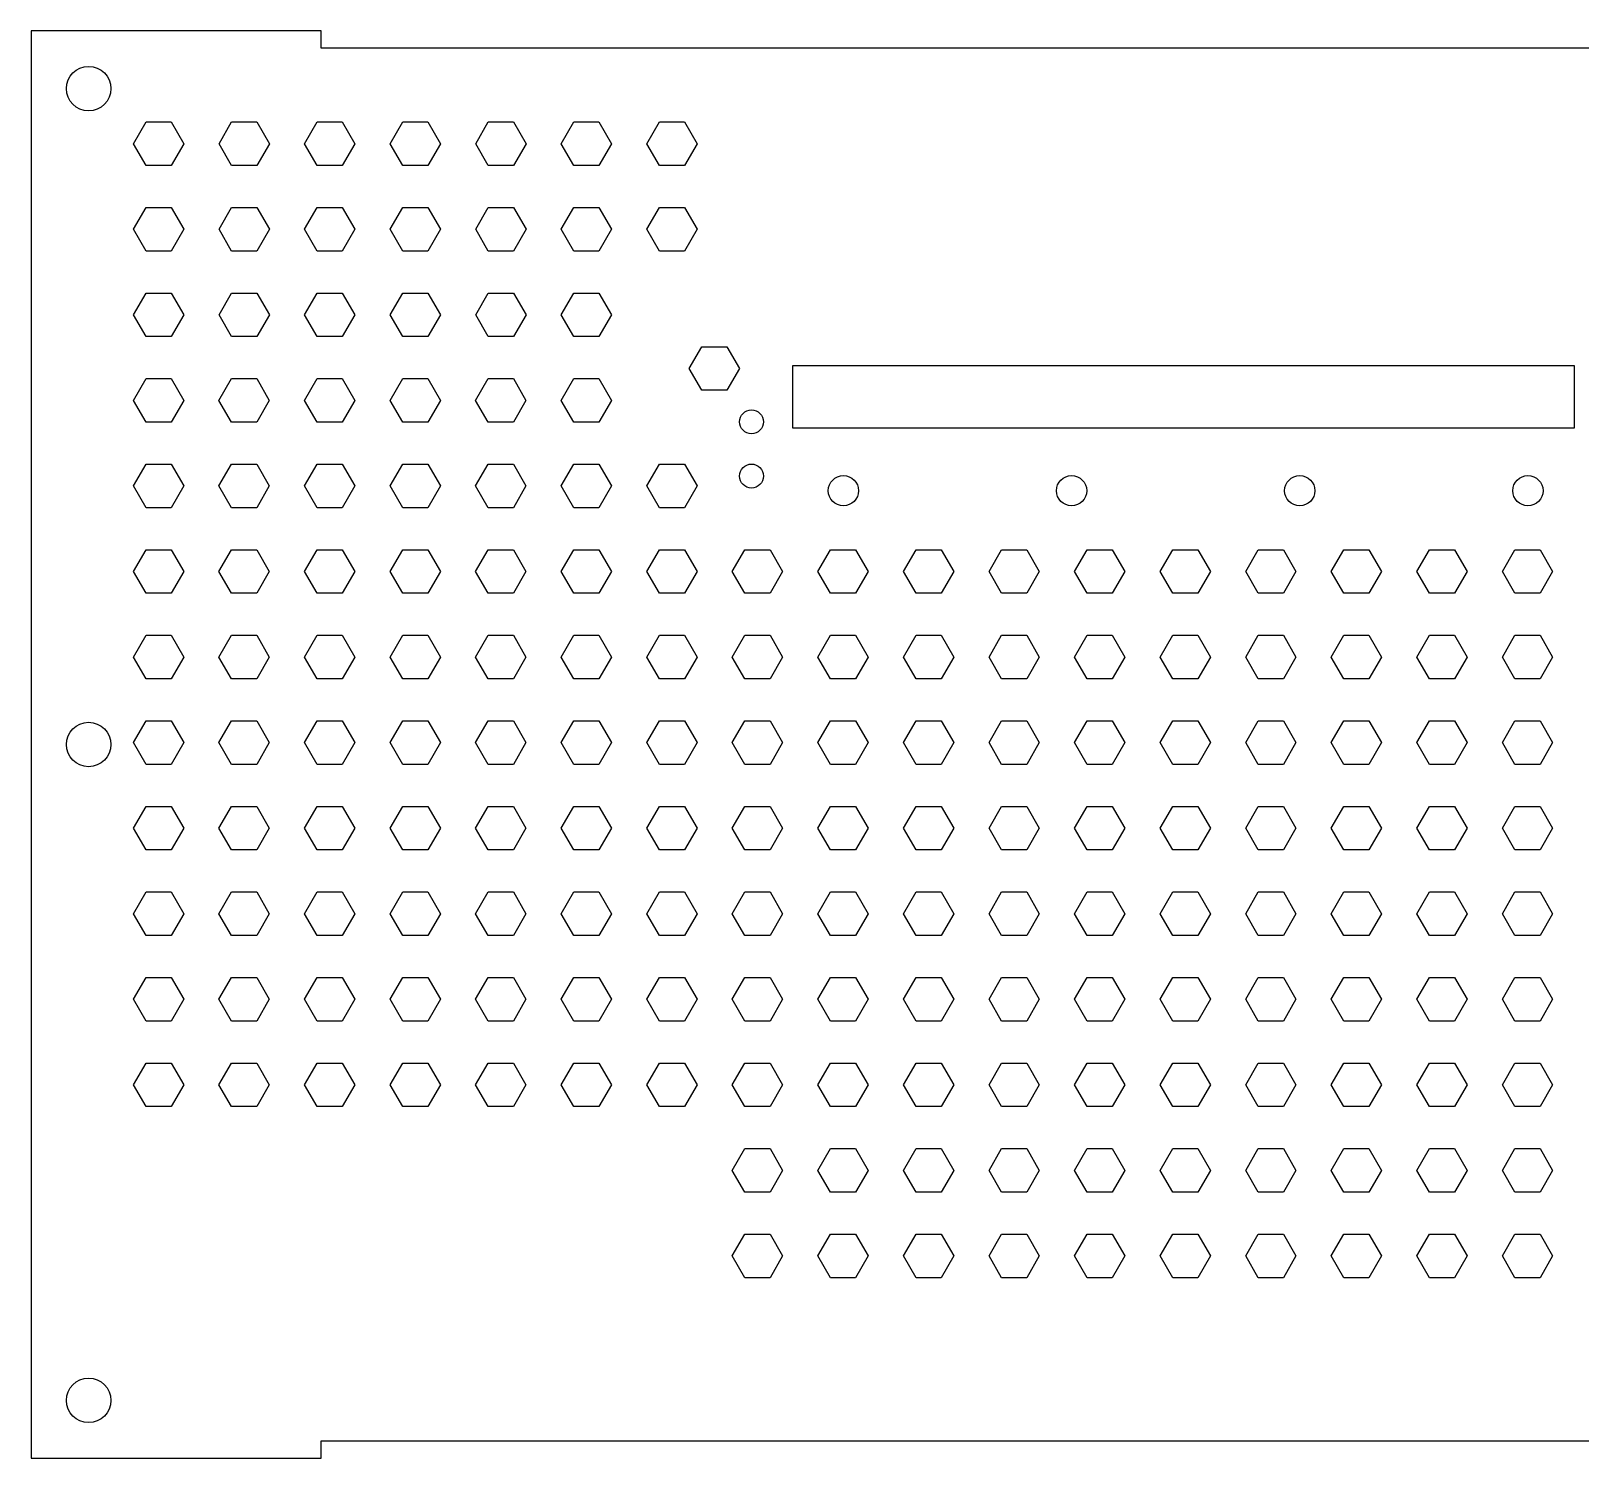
# Model space of a CAD drawing. Header units: millimetres. Extents: x -225 to 225, y -125 to 125.
# Drawn here: x -225.1 to 46.7, y -125.1 to 125.1 of the extents above; entities that cross this region are included whole.
import ezdxf

# ---------------------------------------------------------------- set-up
doc = ezdxf.new("R2010")
doc.units = ezdxf.units.MM
doc.layers.add('CUTOUTS', color=1, linetype='CONTINUOUS')
doc.layers.add('PERIMETER', color=5, linetype='CONTINUOUS')

msp = doc.modelspace()

# ---------------------------------------------------------------- linework, layer by layer
at = {"layer": 'CUTOUTS'}
for p, q in [((-207.13, 105.33), (-204.93, 109.15)), ((-204.93, 109.15), (-200.52, 109.15)), ((-200.52, 109.15), (-198.31, 105.33)), ((-192.13, 105.33), (-189.93, 109.15)), ((-189.93, 109.15), (-185.52, 109.15)), ((-185.52, 109.15), (-183.31, 105.33)), ((-177.13, 105.33), (-174.93, 109.15)), ((-174.93, 109.15), (-170.52, 109.15)), ((-170.52, 109.15), (-168.31, 105.33)), ((-162.13, 105.33), (-159.93, 109.15)), ((-159.93, 109.15), (-155.52, 109.15)), ((-155.52, 109.15), (-153.31, 105.33)), ((-147.13, 105.33), (-144.93, 109.15)), ((-144.93, 109.15), (-140.52, 109.15)), ((-140.52, 109.15), (-138.31, 105.33)), ((-132.13, 105.33), (-129.93, 109.15)), ((-129.93, 109.15), (-125.52, 109.15)), ((-125.52, 109.15), (-123.31, 105.33)), ((-117.13, 105.33), (-114.93, 109.15)), ((-114.93, 109.15), (-110.52, 109.15)), ((-110.52, 109.15), (-108.31, 105.33)), ((-204.93, 101.51), (-207.13, 105.33)), ((-198.31, 105.33), (-200.52, 101.51)), ((-189.93, 101.51), (-192.13, 105.33)), ((-183.31, 105.33), (-185.52, 101.51)), ((-174.93, 101.51), (-177.13, 105.33)), ((-168.31, 105.33), (-170.52, 101.51)), ((-159.93, 101.51), (-162.13, 105.33)), ((-153.31, 105.33), (-155.52, 101.51)), ((-144.93, 101.51), (-147.13, 105.33)), ((-138.31, 105.33), (-140.52, 101.51)), ((-129.93, 101.51), (-132.13, 105.33)), ((-123.31, 105.33), (-125.52, 101.51)), ((-114.93, 101.51), (-117.13, 105.33)), ((-108.31, 105.33), (-110.52, 101.51)), ((-200.52, 101.51), (-204.93, 101.51)), ((-185.52, 101.51), (-189.93, 101.51)), ((-170.52, 101.51), (-174.93, 101.51)), ((-155.52, 101.51), (-159.93, 101.51)), ((-140.52, 101.51), (-144.93, 101.51)), ((-125.52, 101.51), (-129.93, 101.51)), ((-110.52, 101.51), (-114.93, 101.51)), ((-207.13, 90.33), (-204.93, 94.15)), ((-204.93, 94.15), (-200.52, 94.15)), ((-200.52, 94.15), (-198.31, 90.33)), ((-192.13, 90.33), (-189.93, 94.15)), ((-189.93, 94.15), (-185.52, 94.15)), ((-185.52, 94.15), (-183.31, 90.33)), ((-177.13, 90.33), (-174.93, 94.15)), ((-174.93, 94.15), (-170.52, 94.15)), ((-170.52, 94.15), (-168.31, 90.33)), ((-162.13, 90.33), (-159.93, 94.15)), ((-159.93, 94.15), (-155.52, 94.15)), ((-155.52, 94.15), (-153.31, 90.33)), ((-147.13, 90.33), (-144.93, 94.15)), ((-144.93, 94.15), (-140.52, 94.15)), ((-140.52, 94.15), (-138.31, 90.33)), ((-132.13, 90.33), (-129.93, 94.15)), ((-129.93, 94.15), (-125.52, 94.15)), ((-125.52, 94.15), (-123.31, 90.33)), ((-117.13, 90.33), (-114.93, 94.15)), ((-114.93, 94.15), (-110.52, 94.15)), ((-110.52, 94.15), (-108.31, 90.33)), ((-204.93, 86.51), (-207.13, 90.33)), ((-198.31, 90.33), (-200.52, 86.51)), ((-189.93, 86.51), (-192.13, 90.33)), ((-183.31, 90.33), (-185.52, 86.51)), ((-174.93, 86.51), (-177.13, 90.33)), ((-168.31, 90.33), (-170.52, 86.51)), ((-159.93, 86.51), (-162.13, 90.33)), ((-153.31, 90.33), (-155.52, 86.51)), ((-144.93, 86.51), (-147.13, 90.33)), ((-138.31, 90.33), (-140.52, 86.51)), ((-129.93, 86.51), (-132.13, 90.33)), ((-123.31, 90.33), (-125.52, 86.51)), ((-114.93, 86.51), (-117.13, 90.33)), ((-108.31, 90.33), (-110.52, 86.51)), ((-200.52, 86.51), (-204.93, 86.51)), ((-185.52, 86.51), (-189.93, 86.51)), ((-170.52, 86.51), (-174.93, 86.51)), ((-155.52, 86.51), (-159.93, 86.51)), ((-140.52, 86.51), (-144.93, 86.51)), ((-125.52, 86.51), (-129.93, 86.51)), ((-110.52, 86.51), (-114.93, 86.51)), ((-207.13, 75.33), (-204.93, 79.15)), ((-204.93, 79.15), (-200.52, 79.15)), ((-200.52, 79.15), (-198.31, 75.33)), ((-192.13, 75.33), (-189.93, 79.15)), ((-189.93, 79.15), (-185.52, 79.15)), ((-185.52, 79.15), (-183.31, 75.33)), ((-177.13, 75.33), (-174.93, 79.15)), ((-174.93, 79.15), (-170.52, 79.15)), ((-170.52, 79.15), (-168.31, 75.33)), ((-162.13, 75.33), (-159.93, 79.15)), ((-159.93, 79.15), (-155.52, 79.15)), ((-155.52, 79.15), (-153.31, 75.33)), ((-147.13, 75.33), (-144.93, 79.15)), ((-144.93, 79.15), (-140.52, 79.15)), ((-140.52, 79.15), (-138.31, 75.33)), ((-132.13, 75.33), (-129.93, 79.15)), ((-129.93, 79.15), (-125.52, 79.15)), ((-125.52, 79.15), (-123.31, 75.33)), ((-204.93, 71.51), (-207.13, 75.33)), ((-198.31, 75.33), (-200.52, 71.51)), ((-189.93, 71.51), (-192.13, 75.33)), ((-183.31, 75.33), (-185.52, 71.51)), ((-174.93, 71.51), (-177.13, 75.33)), ((-168.31, 75.33), (-170.52, 71.51)), ((-159.93, 71.51), (-162.13, 75.33)), ((-153.31, 75.33), (-155.52, 71.51)), ((-144.93, 71.51), (-147.13, 75.33)), ((-138.31, 75.33), (-140.52, 71.51)), ((-129.93, 71.51), (-132.13, 75.33)), ((-123.31, 75.33), (-125.52, 71.51)), ((-200.52, 71.51), (-204.93, 71.51)), ((-185.52, 71.51), (-189.93, 71.51)), ((-170.52, 71.51), (-174.93, 71.51)), ((-155.52, 71.51), (-159.93, 71.51)), ((-140.52, 71.51), (-144.93, 71.51)), ((-125.52, 71.51), (-129.93, 71.51)), ((-109.71, 65.92), (-107.5, 69.74)), ((-107.5, 69.74), (-103.09, 69.74)), ((-103.09, 69.74), (-100.89, 65.92)), ((-107.5, 62.1), (-109.71, 65.92)), ((-100.89, 65.92), (-103.09, 62.1)), ((-91.52, 55.46), (-91.52, 66.47)), ((-91.52, 66.47), (45.44, 66.47)), ((45.44, 66.47), (45.44, 55.46)), ((-207.14, 60.33), (-204.93, 64.15)), ((-204.93, 64.15), (-200.52, 64.15)), ((-200.52, 64.15), (-198.32, 60.33)), ((-192.14, 60.33), (-189.93, 64.15)), ((-189.93, 64.15), (-185.52, 64.15)), ((-185.52, 64.15), (-183.32, 60.33)), ((-177.14, 60.33), (-174.93, 64.15)), ((-174.93, 64.15), (-170.52, 64.15)), ((-170.52, 64.15), (-168.32, 60.33)), ((-162.14, 60.33), (-159.93, 64.15)), ((-159.93, 64.15), (-155.52, 64.15)), ((-155.52, 64.15), (-153.32, 60.33)), ((-147.14, 60.33), (-144.93, 64.15)), ((-144.93, 64.15), (-140.52, 64.15)), ((-140.52, 64.15), (-138.32, 60.33)), ((-132.14, 60.33), (-129.93, 64.15)), ((-129.93, 64.15), (-125.52, 64.15)), ((-125.52, 64.15), (-123.32, 60.33)), ((-204.93, 56.51), (-207.14, 60.33)), ((-198.32, 60.33), (-200.52, 56.51)), ((-189.93, 56.51), (-192.14, 60.33)), ((-183.32, 60.33), (-185.52, 56.51)), ((-174.93, 56.51), (-177.14, 60.33)), ((-168.32, 60.33), (-170.52, 56.51)), ((-159.93, 56.51), (-162.14, 60.33)), ((-153.32, 60.33), (-155.52, 56.51)), ((-144.93, 56.51), (-147.14, 60.33)), ((-138.32, 60.33), (-140.52, 56.51)), ((-129.93, 56.51), (-132.14, 60.33)), ((-123.32, 60.33), (-125.52, 56.51)), ((-103.09, 62.1), (-107.5, 62.1)), ((-200.52, 56.51), (-204.93, 56.51)), ((-185.52, 56.51), (-189.93, 56.51)), ((-170.52, 56.51), (-174.93, 56.51)), ((-155.52, 56.51), (-159.93, 56.51)), ((-140.52, 56.51), (-144.93, 56.51)), ((-125.52, 56.51), (-129.93, 56.51)), ((45.44, 55.46), (-91.52, 55.46)), ((-207.14, 45.33), (-204.93, 49.15)), ((-204.93, 49.15), (-200.52, 49.15)), ((-200.52, 49.15), (-198.32, 45.33)), ((-192.14, 45.33), (-189.93, 49.15)), ((-189.93, 49.15), (-185.52, 49.15)), ((-185.52, 49.15), (-183.32, 45.33)), ((-177.14, 45.33), (-174.93, 49.15)), ((-174.93, 49.15), (-170.52, 49.15)), ((-170.52, 49.15), (-168.32, 45.33)), ((-162.14, 45.33), (-159.93, 49.15)), ((-159.93, 49.15), (-155.52, 49.15)), ((-155.52, 49.15), (-153.32, 45.33)), ((-147.14, 45.33), (-144.93, 49.15)), ((-144.93, 49.15), (-140.52, 49.15)), ((-140.52, 49.15), (-138.32, 45.33)), ((-132.14, 45.33), (-129.93, 49.15)), ((-129.93, 49.15), (-125.52, 49.15)), ((-125.52, 49.15), (-123.32, 45.33)), ((-117.14, 45.33), (-114.93, 49.15)), ((-114.93, 49.15), (-110.52, 49.15)), ((-110.52, 49.15), (-108.32, 45.33)), ((-204.93, 41.51), (-207.14, 45.33)), ((-198.32, 45.33), (-200.52, 41.51)), ((-189.93, 41.51), (-192.14, 45.33)), ((-183.32, 45.33), (-185.52, 41.51)), ((-174.93, 41.51), (-177.14, 45.33)), ((-168.32, 45.33), (-170.52, 41.51)), ((-159.93, 41.51), (-162.14, 45.33)), ((-153.32, 45.33), (-155.52, 41.51)), ((-144.93, 41.51), (-147.14, 45.33)), ((-138.32, 45.33), (-140.52, 41.51)), ((-129.93, 41.51), (-132.14, 45.33)), ((-123.32, 45.33), (-125.52, 41.51)), ((-114.93, 41.51), (-117.14, 45.33)), ((-108.32, 45.33), (-110.52, 41.51)), ((-200.52, 41.51), (-204.93, 41.51)), ((-185.52, 41.51), (-189.93, 41.51)), ((-170.52, 41.51), (-174.93, 41.51)), ((-155.52, 41.51), (-159.93, 41.51)), ((-140.52, 41.51), (-144.93, 41.51)), ((-125.52, 41.51), (-129.93, 41.51)), ((-110.52, 41.51), (-114.93, 41.51)), ((-207.14, 30.33), (-204.93, 34.15)), ((-204.93, 34.15), (-200.52, 34.15)), ((-200.52, 34.15), (-198.32, 30.33)), ((-192.14, 30.33), (-189.93, 34.15)), ((-189.93, 34.15), (-185.52, 34.15)), ((-185.52, 34.15), (-183.32, 30.33)), ((-177.14, 30.33), (-174.93, 34.15)), ((-174.93, 34.15), (-170.52, 34.15)), ((-170.52, 34.15), (-168.32, 30.33)), ((-162.14, 30.33), (-159.93, 34.15)), ((-159.93, 34.15), (-155.52, 34.15)), ((-155.52, 34.15), (-153.32, 30.33)), ((-147.14, 30.33), (-144.93, 34.15)), ((-144.93, 34.15), (-140.52, 34.15)), ((-140.52, 34.15), (-138.32, 30.33)), ((-132.14, 30.33), (-129.93, 34.15)), ((-129.93, 34.15), (-125.52, 34.15)), ((-125.52, 34.15), (-123.32, 30.33)), ((-117.14, 30.33), (-114.93, 34.15)), ((-114.93, 34.15), (-110.52, 34.15)), ((-110.52, 34.15), (-108.32, 30.33)), ((-102.14, 30.33), (-99.93, 34.15)), ((-99.93, 34.15), (-95.52, 34.15)), ((-95.52, 34.15), (-93.32, 30.33)), ((-87.14, 30.33), (-84.93, 34.15)), ((-84.93, 34.15), (-80.52, 34.15)), ((-80.52, 34.15), (-78.32, 30.33)), ((-72.14, 30.33), (-69.93, 34.15)), ((-69.93, 34.15), (-65.52, 34.15)), ((-65.52, 34.15), (-63.32, 30.33)), ((-57.14, 30.33), (-54.93, 34.15)), ((-54.93, 34.15), (-50.52, 34.15)), ((-50.52, 34.15), (-48.32, 30.33)), ((-42.14, 30.33), (-39.93, 34.15)), ((-39.93, 34.15), (-35.52, 34.15)), ((-35.52, 34.15), (-33.32, 30.33)), ((-27.14, 30.33), (-24.93, 34.15)), ((-24.93, 34.15), (-20.52, 34.15)), ((-20.52, 34.15), (-18.32, 30.33)), ((-12.14, 30.33), (-9.93, 34.15)), ((-9.93, 34.15), (-5.52, 34.15)), ((-5.52, 34.15), (-3.32, 30.33)), ((2.86, 30.33), (5.07, 34.15)), ((5.07, 34.15), (9.48, 34.15)), ((9.48, 34.15), (11.68, 30.33)), ((17.86, 30.33), (20.07, 34.15)), ((20.07, 34.15), (24.48, 34.15)), ((24.48, 34.15), (26.68, 30.33)), ((32.86, 30.33), (35.07, 34.15)), ((35.07, 34.15), (39.48, 34.15)), ((39.48, 34.15), (41.68, 30.33)), ((-204.93, 26.51), (-207.14, 30.33)), ((-198.32, 30.33), (-200.52, 26.51)), ((-189.93, 26.51), (-192.14, 30.33)), ((-183.32, 30.33), (-185.52, 26.51)), ((-174.93, 26.51), (-177.14, 30.33)), ((-168.32, 30.33), (-170.52, 26.51)), ((-159.93, 26.51), (-162.14, 30.33)), ((-153.32, 30.33), (-155.52, 26.51)), ((-144.93, 26.51), (-147.14, 30.33)), ((-138.32, 30.33), (-140.52, 26.51)), ((-129.93, 26.51), (-132.14, 30.33)), ((-123.32, 30.33), (-125.52, 26.51)), ((-114.93, 26.51), (-117.14, 30.33)), ((-108.32, 30.33), (-110.52, 26.51)), ((-99.93, 26.51), (-102.14, 30.33)), ((-93.32, 30.33), (-95.52, 26.51)), ((-84.93, 26.51), (-87.14, 30.33)), ((-78.32, 30.33), (-80.52, 26.51)), ((-69.93, 26.51), (-72.14, 30.33)), ((-63.32, 30.33), (-65.52, 26.51)), ((-54.93, 26.51), (-57.14, 30.33)), ((-48.32, 30.33), (-50.52, 26.51)), ((-39.93, 26.51), (-42.14, 30.33)), ((-33.32, 30.33), (-35.52, 26.51)), ((-24.93, 26.51), (-27.14, 30.33)), ((-18.32, 30.33), (-20.52, 26.51)), ((-9.93, 26.51), (-12.14, 30.33)), ((-3.32, 30.33), (-5.52, 26.51)), ((5.07, 26.51), (2.86, 30.33)), ((11.68, 30.33), (9.48, 26.51)), ((20.07, 26.51), (17.86, 30.33)), ((26.68, 30.33), (24.48, 26.51)), ((35.07, 26.51), (32.86, 30.33)), ((41.68, 30.33), (39.48, 26.51)), ((-200.52, 26.51), (-204.93, 26.51)), ((-185.52, 26.51), (-189.93, 26.51)), ((-170.52, 26.51), (-174.93, 26.51)), ((-155.52, 26.51), (-159.93, 26.51)), ((-140.52, 26.51), (-144.93, 26.51)), ((-125.52, 26.51), (-129.93, 26.51)), ((-110.52, 26.51), (-114.93, 26.51)), ((-95.52, 26.51), (-99.93, 26.51)), ((-80.52, 26.51), (-84.93, 26.51)), ((-65.52, 26.51), (-69.93, 26.51)), ((-50.52, 26.51), (-54.93, 26.51)), ((-35.52, 26.51), (-39.93, 26.51)), ((-20.52, 26.51), (-24.93, 26.51)), ((-5.52, 26.51), (-9.93, 26.51)), ((9.48, 26.51), (5.07, 26.51)), ((24.48, 26.51), (20.07, 26.51)), ((39.48, 26.51), (35.07, 26.51)), ((-207.14, 15.33), (-204.93, 19.15)), ((-204.93, 19.15), (-200.52, 19.15)), ((-200.52, 19.15), (-198.32, 15.33)), ((-192.14, 15.33), (-189.93, 19.15)), ((-189.93, 19.15), (-185.52, 19.15)), ((-185.52, 19.15), (-183.32, 15.33)), ((-177.14, 15.33), (-174.93, 19.15)), ((-174.93, 19.15), (-170.52, 19.15)), ((-170.52, 19.15), (-168.32, 15.33)), ((-162.14, 15.33), (-159.93, 19.15)), ((-159.93, 19.15), (-155.52, 19.15)), ((-155.52, 19.15), (-153.32, 15.33)), ((-147.14, 15.33), (-144.93, 19.15)), ((-144.93, 19.15), (-140.52, 19.15)), ((-140.52, 19.15), (-138.32, 15.33)), ((-132.14, 15.33), (-129.93, 19.15)), ((-129.93, 19.15), (-125.52, 19.15)), ((-125.52, 19.15), (-123.32, 15.33)), ((-117.14, 15.33), (-114.93, 19.15)), ((-114.93, 19.15), (-110.52, 19.15)), ((-110.52, 19.15), (-108.32, 15.33)), ((-102.14, 15.33), (-99.93, 19.15)), ((-99.93, 19.15), (-95.52, 19.15)), ((-95.52, 19.15), (-93.32, 15.33)), ((-87.14, 15.33), (-84.93, 19.15)), ((-84.93, 19.15), (-80.52, 19.15)), ((-80.52, 19.15), (-78.32, 15.33)), ((-72.14, 15.33), (-69.93, 19.15)), ((-69.93, 19.15), (-65.52, 19.15)), ((-65.52, 19.15), (-63.32, 15.33)), ((-57.14, 15.33), (-54.93, 19.15)), ((-54.93, 19.15), (-50.52, 19.15)), ((-50.52, 19.15), (-48.32, 15.33)), ((-42.14, 15.33), (-39.93, 19.15)), ((-39.93, 19.15), (-35.52, 19.15)), ((-35.52, 19.15), (-33.32, 15.33)), ((-27.14, 15.33), (-24.93, 19.15)), ((-24.93, 19.15), (-20.52, 19.15)), ((-20.52, 19.15), (-18.32, 15.33)), ((-12.14, 15.33), (-9.93, 19.15)), ((-9.93, 19.15), (-5.52, 19.15)), ((-5.52, 19.15), (-3.32, 15.33)), ((2.86, 15.33), (5.07, 19.15)), ((5.07, 19.15), (9.48, 19.15)), ((9.48, 19.15), (11.68, 15.33)), ((17.86, 15.33), (20.07, 19.15)), ((20.07, 19.15), (24.48, 19.15)), ((24.48, 19.15), (26.68, 15.33)), ((32.86, 15.33), (35.07, 19.15)), ((35.07, 19.15), (39.48, 19.15)), ((39.48, 19.15), (41.68, 15.33)), ((-204.93, 11.51), (-207.14, 15.33)), ((-198.32, 15.33), (-200.52, 11.51)), ((-189.93, 11.51), (-192.14, 15.33)), ((-183.32, 15.33), (-185.52, 11.51)), ((-174.93, 11.51), (-177.14, 15.33)), ((-168.32, 15.33), (-170.52, 11.51)), ((-159.93, 11.51), (-162.14, 15.33)), ((-153.32, 15.33), (-155.52, 11.51)), ((-144.93, 11.51), (-147.14, 15.33)), ((-138.32, 15.33), (-140.52, 11.51)), ((-129.93, 11.51), (-132.14, 15.33)), ((-123.32, 15.33), (-125.52, 11.51)), ((-114.93, 11.51), (-117.14, 15.33)), ((-108.32, 15.33), (-110.52, 11.51)), ((-99.93, 11.51), (-102.14, 15.33)), ((-93.32, 15.33), (-95.52, 11.51)), ((-84.93, 11.51), (-87.14, 15.33)), ((-78.32, 15.33), (-80.52, 11.51)), ((-69.93, 11.51), (-72.14, 15.33)), ((-63.32, 15.33), (-65.52, 11.51)), ((-54.93, 11.51), (-57.14, 15.33)), ((-48.32, 15.33), (-50.52, 11.51)), ((-39.93, 11.51), (-42.14, 15.33)), ((-33.32, 15.33), (-35.52, 11.51)), ((-24.93, 11.51), (-27.14, 15.33)), ((-18.32, 15.33), (-20.52, 11.51)), ((-9.93, 11.51), (-12.14, 15.33)), ((-3.32, 15.33), (-5.52, 11.51)), ((5.07, 11.51), (2.86, 15.33)), ((11.68, 15.33), (9.48, 11.51)), ((20.07, 11.51), (17.86, 15.33)), ((26.68, 15.33), (24.48, 11.51)), ((35.07, 11.51), (32.86, 15.33)), ((41.68, 15.33), (39.48, 11.51)), ((-200.52, 11.51), (-204.93, 11.51)), ((-185.52, 11.51), (-189.93, 11.51)), ((-170.52, 11.51), (-174.93, 11.51)), ((-155.52, 11.51), (-159.93, 11.51)), ((-140.52, 11.51), (-144.93, 11.51)), ((-125.52, 11.51), (-129.93, 11.51)), ((-110.52, 11.51), (-114.93, 11.51)), ((-95.52, 11.51), (-99.93, 11.51)), ((-80.52, 11.51), (-84.93, 11.51)), ((-65.52, 11.51), (-69.93, 11.51)), ((-50.52, 11.51), (-54.93, 11.51)), ((-35.52, 11.51), (-39.93, 11.51)), ((-20.52, 11.51), (-24.93, 11.51)), ((-5.52, 11.51), (-9.93, 11.51)), ((9.48, 11.51), (5.07, 11.51)), ((24.48, 11.51), (20.07, 11.51)), ((39.48, 11.51), (35.07, 11.51)), ((-207.14, 0.33), (-204.93, 4.15)), ((-204.93, 4.15), (-200.52, 4.15)), ((-200.52, 4.15), (-198.32, 0.33)), ((-192.14, 0.33), (-189.93, 4.15)), ((-189.93, 4.15), (-185.52, 4.15)), ((-185.52, 4.15), (-183.32, 0.33)), ((-177.14, 0.33), (-174.93, 4.15)), ((-174.93, 4.15), (-170.52, 4.15)), ((-170.52, 4.15), (-168.32, 0.33)), ((-162.14, 0.33), (-159.93, 4.15)), ((-159.93, 4.15), (-155.52, 4.15)), ((-155.52, 4.15), (-153.32, 0.33)), ((-147.14, 0.33), (-144.93, 4.15)), ((-144.93, 4.15), (-140.52, 4.15)), ((-140.52, 4.15), (-138.32, 0.33)), ((-132.14, 0.33), (-129.93, 4.15)), ((-129.93, 4.15), (-125.52, 4.15)), ((-125.52, 4.15), (-123.32, 0.33)), ((-117.14, 0.33), (-114.93, 4.15)), ((-114.93, 4.15), (-110.52, 4.15)), ((-110.52, 4.15), (-108.32, 0.33)), ((-102.14, 0.33), (-99.93, 4.15)), ((-99.93, 4.15), (-95.52, 4.15)), ((-95.52, 4.15), (-93.32, 0.33)), ((-87.14, 0.33), (-84.93, 4.15)), ((-84.93, 4.15), (-80.52, 4.15)), ((-80.52, 4.15), (-78.32, 0.33)), ((-72.14, 0.33), (-69.93, 4.15)), ((-69.93, 4.15), (-65.52, 4.15)), ((-65.52, 4.15), (-63.32, 0.33)), ((-57.14, 0.33), (-54.93, 4.15)), ((-54.93, 4.15), (-50.52, 4.15)), ((-50.52, 4.15), (-48.32, 0.33)), ((-42.14, 0.33), (-39.93, 4.15)), ((-39.93, 4.15), (-35.52, 4.15)), ((-35.52, 4.15), (-33.32, 0.33)), ((-27.14, 0.33), (-24.93, 4.15)), ((-24.93, 4.15), (-20.52, 4.15)), ((-20.52, 4.15), (-18.32, 0.33)), ((-12.14, 0.33), (-9.93, 4.15)), ((-9.93, 4.15), (-5.52, 4.15)), ((-5.52, 4.15), (-3.32, 0.33)), ((2.86, 0.33), (5.07, 4.15)), ((5.07, 4.15), (9.48, 4.15)), ((9.48, 4.15), (11.68, 0.33)), ((17.86, 0.33), (20.07, 4.15)), ((20.07, 4.15), (24.48, 4.15)), ((24.48, 4.15), (26.68, 0.33)), ((32.86, 0.33), (35.07, 4.15)), ((35.07, 4.15), (39.48, 4.15)), ((39.48, 4.15), (41.68, 0.33)), ((-204.93, -3.49), (-207.14, 0.33)), ((-198.32, 0.33), (-200.52, -3.49)), ((-189.93, -3.49), (-192.14, 0.33)), ((-183.32, 0.33), (-185.52, -3.49)), ((-174.93, -3.49), (-177.14, 0.33)), ((-168.32, 0.33), (-170.52, -3.49)), ((-159.93, -3.49), (-162.14, 0.33)), ((-153.32, 0.33), (-155.52, -3.49)), ((-144.93, -3.49), (-147.14, 0.33)), ((-138.32, 0.33), (-140.52, -3.49)), ((-129.93, -3.49), (-132.14, 0.33)), ((-123.32, 0.33), (-125.52, -3.49)), ((-114.93, -3.49), (-117.14, 0.33)), ((-108.32, 0.33), (-110.52, -3.49)), ((-99.93, -3.49), (-102.14, 0.33)), ((-93.32, 0.33), (-95.52, -3.49)), ((-84.93, -3.49), (-87.14, 0.33)), ((-78.32, 0.33), (-80.52, -3.49)), ((-69.93, -3.49), (-72.14, 0.33)), ((-63.32, 0.33), (-65.52, -3.49)), ((-54.93, -3.49), (-57.14, 0.33)), ((-48.32, 0.33), (-50.52, -3.49)), ((-39.93, -3.49), (-42.14, 0.33)), ((-33.32, 0.33), (-35.52, -3.49)), ((-24.93, -3.49), (-27.14, 0.33)), ((-18.32, 0.33), (-20.52, -3.49)), ((-9.93, -3.49), (-12.14, 0.33)), ((-3.32, 0.33), (-5.52, -3.49)), ((5.07, -3.49), (2.86, 0.33)), ((11.68, 0.33), (9.48, -3.49)), ((20.07, -3.49), (17.86, 0.33)), ((26.68, 0.33), (24.48, -3.49)), ((35.07, -3.49), (32.86, 0.33)), ((41.68, 0.33), (39.48, -3.49)), ((-200.52, -3.49), (-204.93, -3.49)), ((-185.52, -3.49), (-189.93, -3.49)), ((-170.52, -3.49), (-174.93, -3.49)), ((-155.52, -3.49), (-159.93, -3.49)), ((-140.52, -3.49), (-144.93, -3.49)), ((-125.52, -3.49), (-129.93, -3.49)), ((-110.52, -3.49), (-114.93, -3.49)), ((-95.52, -3.49), (-99.93, -3.49)), ((-80.52, -3.49), (-84.93, -3.49)), ((-65.52, -3.49), (-69.93, -3.49)), ((-50.52, -3.49), (-54.93, -3.49)), ((-35.52, -3.49), (-39.93, -3.49)), ((-20.52, -3.49), (-24.93, -3.49)), ((-5.52, -3.49), (-9.93, -3.49)), ((9.48, -3.49), (5.07, -3.49)), ((24.48, -3.49), (20.07, -3.49)), ((39.48, -3.49), (35.07, -3.49)), ((-207.14, -14.67), (-204.93, -10.85)), ((-204.93, -10.85), (-200.52, -10.85)), ((-200.52, -10.85), (-198.32, -14.67)), ((-192.14, -14.67), (-189.93, -10.85)), ((-189.93, -10.85), (-185.52, -10.85)), ((-185.52, -10.85), (-183.32, -14.67)), ((-177.14, -14.67), (-174.93, -10.85)), ((-174.93, -10.85), (-170.52, -10.85)), ((-170.52, -10.85), (-168.32, -14.67)), ((-162.14, -14.67), (-159.93, -10.85)), ((-159.93, -10.85), (-155.52, -10.85)), ((-155.52, -10.85), (-153.32, -14.67)), ((-147.14, -14.67), (-144.93, -10.85)), ((-144.93, -10.85), (-140.52, -10.85)), ((-140.52, -10.85), (-138.32, -14.67)), ((-132.14, -14.67), (-129.93, -10.85)), ((-129.93, -10.85), (-125.52, -10.85)), ((-125.52, -10.85), (-123.32, -14.67)), ((-117.14, -14.67), (-114.93, -10.85)), ((-114.93, -10.85), (-110.52, -10.85)), ((-110.52, -10.85), (-108.32, -14.67)), ((-102.14, -14.67), (-99.93, -10.85)), ((-99.93, -10.85), (-95.52, -10.85)), ((-95.52, -10.85), (-93.32, -14.67)), ((-87.14, -14.67), (-84.93, -10.85)), ((-84.93, -10.85), (-80.52, -10.85)), ((-80.52, -10.85), (-78.32, -14.67)), ((-72.14, -14.67), (-69.93, -10.85)), ((-69.93, -10.85), (-65.52, -10.85)), ((-65.52, -10.85), (-63.32, -14.67)), ((-57.14, -14.67), (-54.93, -10.85)), ((-54.93, -10.85), (-50.52, -10.85)), ((-50.52, -10.85), (-48.32, -14.67)), ((-42.14, -14.67), (-39.93, -10.85)), ((-39.93, -10.85), (-35.52, -10.85)), ((-35.52, -10.85), (-33.32, -14.67)), ((-27.14, -14.67), (-24.93, -10.85)), ((-24.93, -10.85), (-20.52, -10.85)), ((-20.52, -10.85), (-18.32, -14.67)), ((-12.14, -14.67), (-9.93, -10.85)), ((-9.93, -10.85), (-5.52, -10.85)), ((-5.52, -10.85), (-3.32, -14.67)), ((2.86, -14.67), (5.07, -10.85)), ((5.07, -10.85), (9.48, -10.85)), ((9.48, -10.85), (11.68, -14.67)), ((17.86, -14.67), (20.07, -10.85)), ((20.07, -10.85), (24.48, -10.85)), ((24.48, -10.85), (26.68, -14.67)), ((32.86, -14.67), (35.07, -10.85)), ((35.07, -10.85), (39.48, -10.85)), ((39.48, -10.85), (41.68, -14.67)), ((-204.93, -18.49), (-207.14, -14.67)), ((-198.32, -14.67), (-200.52, -18.49)), ((-189.93, -18.49), (-192.14, -14.67)), ((-183.32, -14.67), (-185.52, -18.49)), ((-174.93, -18.49), (-177.14, -14.67)), ((-168.32, -14.67), (-170.52, -18.49)), ((-159.93, -18.49), (-162.14, -14.67)), ((-153.32, -14.67), (-155.52, -18.49)), ((-144.93, -18.49), (-147.14, -14.67)), ((-138.32, -14.67), (-140.52, -18.49)), ((-129.93, -18.49), (-132.14, -14.67)), ((-123.32, -14.67), (-125.52, -18.49)), ((-114.93, -18.49), (-117.14, -14.67)), ((-108.32, -14.67), (-110.52, -18.49)), ((-99.93, -18.49), (-102.14, -14.67)), ((-93.32, -14.67), (-95.52, -18.49)), ((-84.93, -18.49), (-87.14, -14.67)), ((-78.32, -14.67), (-80.52, -18.49)), ((-69.93, -18.49), (-72.14, -14.67)), ((-63.32, -14.67), (-65.52, -18.49)), ((-54.93, -18.49), (-57.14, -14.67)), ((-48.32, -14.67), (-50.52, -18.49)), ((-39.93, -18.49), (-42.14, -14.67)), ((-33.32, -14.67), (-35.52, -18.49)), ((-24.93, -18.49), (-27.14, -14.67)), ((-18.32, -14.67), (-20.52, -18.49)), ((-9.93, -18.49), (-12.14, -14.67)), ((-3.32, -14.67), (-5.52, -18.49)), ((5.07, -18.49), (2.86, -14.67)), ((11.68, -14.67), (9.48, -18.49)), ((20.07, -18.49), (17.86, -14.67)), ((26.68, -14.67), (24.48, -18.49)), ((35.07, -18.49), (32.86, -14.67)), ((41.68, -14.67), (39.48, -18.49)), ((-200.52, -18.49), (-204.93, -18.49)), ((-185.52, -18.49), (-189.93, -18.49)), ((-170.52, -18.49), (-174.93, -18.49)), ((-155.52, -18.49), (-159.93, -18.49)), ((-140.52, -18.49), (-144.93, -18.49)), ((-125.52, -18.49), (-129.93, -18.49)), ((-110.52, -18.49), (-114.93, -18.49)), ((-95.52, -18.49), (-99.93, -18.49)), ((-80.52, -18.49), (-84.93, -18.49)), ((-65.52, -18.49), (-69.93, -18.49)), ((-50.52, -18.49), (-54.93, -18.49)), ((-35.52, -18.49), (-39.93, -18.49)), ((-20.52, -18.49), (-24.93, -18.49)), ((-5.52, -18.49), (-9.93, -18.49)), ((9.48, -18.49), (5.07, -18.49)), ((24.48, -18.49), (20.07, -18.49)), ((39.48, -18.49), (35.07, -18.49)), ((-207.14, -29.67), (-204.93, -25.85)), ((-204.93, -25.85), (-200.52, -25.85)), ((-200.52, -25.85), (-198.32, -29.67)), ((-192.14, -29.67), (-189.93, -25.85)), ((-189.93, -25.85), (-185.52, -25.85)), ((-185.52, -25.85), (-183.32, -29.67)), ((-177.14, -29.67), (-174.93, -25.85)), ((-174.93, -25.85), (-170.52, -25.85)), ((-170.52, -25.85), (-168.32, -29.67)), ((-162.14, -29.67), (-159.93, -25.85)), ((-159.93, -25.85), (-155.52, -25.85)), ((-155.52, -25.85), (-153.32, -29.67)), ((-147.14, -29.67), (-144.93, -25.85)), ((-144.93, -25.85), (-140.52, -25.85)), ((-140.52, -25.85), (-138.32, -29.67)), ((-132.14, -29.67), (-129.93, -25.85)), ((-129.93, -25.85), (-125.52, -25.85)), ((-125.52, -25.85), (-123.32, -29.67)), ((-117.14, -29.67), (-114.93, -25.85)), ((-114.93, -25.85), (-110.52, -25.85)), ((-110.52, -25.85), (-108.32, -29.67)), ((-102.14, -29.67), (-99.93, -25.85)), ((-99.93, -25.85), (-95.52, -25.85)), ((-95.52, -25.85), (-93.32, -29.67)), ((-87.14, -29.67), (-84.93, -25.85)), ((-84.93, -25.85), (-80.52, -25.85)), ((-80.52, -25.85), (-78.32, -29.67)), ((-72.14, -29.67), (-69.93, -25.85)), ((-69.93, -25.85), (-65.52, -25.85)), ((-65.52, -25.85), (-63.32, -29.67)), ((-57.14, -29.67), (-54.93, -25.85)), ((-54.93, -25.85), (-50.52, -25.85)), ((-50.52, -25.85), (-48.32, -29.67)), ((-42.14, -29.67), (-39.93, -25.85)), ((-39.93, -25.85), (-35.52, -25.85)), ((-35.52, -25.85), (-33.32, -29.67)), ((-27.14, -29.67), (-24.93, -25.85)), ((-24.93, -25.85), (-20.52, -25.85)), ((-20.52, -25.85), (-18.32, -29.67)), ((-12.14, -29.67), (-9.93, -25.85)), ((-9.93, -25.85), (-5.52, -25.85)), ((-5.52, -25.85), (-3.32, -29.67)), ((2.86, -29.67), (5.07, -25.85)), ((5.07, -25.85), (9.48, -25.85)), ((9.48, -25.85), (11.68, -29.67)), ((17.86, -29.67), (20.07, -25.85)), ((20.07, -25.85), (24.48, -25.85)), ((24.48, -25.85), (26.68, -29.67)), ((32.86, -29.67), (35.07, -25.85)), ((35.07, -25.85), (39.48, -25.85)), ((39.48, -25.85), (41.68, -29.67)), ((-204.93, -33.49), (-207.14, -29.67)), ((-198.32, -29.67), (-200.52, -33.49)), ((-189.93, -33.49), (-192.14, -29.67)), ((-183.32, -29.67), (-185.52, -33.49)), ((-174.93, -33.49), (-177.14, -29.67)), ((-168.32, -29.67), (-170.52, -33.49)), ((-159.93, -33.49), (-162.14, -29.67)), ((-153.32, -29.67), (-155.52, -33.49)), ((-144.93, -33.49), (-147.14, -29.67)), ((-138.32, -29.67), (-140.52, -33.49)), ((-129.93, -33.49), (-132.14, -29.67)), ((-123.32, -29.67), (-125.52, -33.49)), ((-114.93, -33.49), (-117.14, -29.67)), ((-108.32, -29.67), (-110.52, -33.49)), ((-99.93, -33.49), (-102.14, -29.67)), ((-93.32, -29.67), (-95.52, -33.49)), ((-84.93, -33.49), (-87.14, -29.67)), ((-78.32, -29.67), (-80.52, -33.49)), ((-69.93, -33.49), (-72.14, -29.67)), ((-63.32, -29.67), (-65.52, -33.49)), ((-54.93, -33.49), (-57.14, -29.67)), ((-48.32, -29.67), (-50.52, -33.49)), ((-39.93, -33.49), (-42.14, -29.67)), ((-33.32, -29.67), (-35.52, -33.49)), ((-24.93, -33.49), (-27.14, -29.67)), ((-18.32, -29.67), (-20.52, -33.49)), ((-9.93, -33.49), (-12.14, -29.67)), ((-3.32, -29.67), (-5.52, -33.49)), ((5.07, -33.49), (2.86, -29.67)), ((11.68, -29.67), (9.48, -33.49)), ((20.07, -33.49), (17.86, -29.67)), ((26.68, -29.67), (24.48, -33.49)), ((35.07, -33.49), (32.86, -29.67)), ((41.68, -29.67), (39.48, -33.49)), ((-200.52, -33.49), (-204.93, -33.49)), ((-185.52, -33.49), (-189.93, -33.49)), ((-170.52, -33.49), (-174.93, -33.49)), ((-155.52, -33.49), (-159.93, -33.49)), ((-140.52, -33.49), (-144.93, -33.49)), ((-125.52, -33.49), (-129.93, -33.49)), ((-110.52, -33.49), (-114.93, -33.49)), ((-95.52, -33.49), (-99.93, -33.49)), ((-80.52, -33.49), (-84.93, -33.49)), ((-65.52, -33.49), (-69.93, -33.49)), ((-50.52, -33.49), (-54.93, -33.49)), ((-35.52, -33.49), (-39.93, -33.49)), ((-20.52, -33.49), (-24.93, -33.49)), ((-5.52, -33.49), (-9.93, -33.49)), ((9.48, -33.49), (5.07, -33.49)), ((24.48, -33.49), (20.07, -33.49)), ((39.48, -33.49), (35.07, -33.49)), ((-207.14, -44.67), (-204.93, -40.85)), ((-204.93, -40.85), (-200.52, -40.85)), ((-200.52, -40.85), (-198.32, -44.67)), ((-192.14, -44.67), (-189.93, -40.85)), ((-189.93, -40.85), (-185.52, -40.85)), ((-185.52, -40.85), (-183.32, -44.67)), ((-177.14, -44.67), (-174.93, -40.85)), ((-174.93, -40.85), (-170.52, -40.85)), ((-170.52, -40.85), (-168.32, -44.67)), ((-162.14, -44.67), (-159.93, -40.85)), ((-159.93, -40.85), (-155.52, -40.85)), ((-155.52, -40.85), (-153.32, -44.67)), ((-147.14, -44.67), (-144.93, -40.85)), ((-144.93, -40.85), (-140.52, -40.85)), ((-140.52, -40.85), (-138.32, -44.67)), ((-132.14, -44.67), (-129.93, -40.85)), ((-129.93, -40.85), (-125.52, -40.85)), ((-125.52, -40.85), (-123.32, -44.67)), ((-117.14, -44.67), (-114.93, -40.85)), ((-114.93, -40.85), (-110.52, -40.85)), ((-110.52, -40.85), (-108.32, -44.67)), ((-102.14, -44.67), (-99.93, -40.85)), ((-99.93, -40.85), (-95.52, -40.85)), ((-95.52, -40.85), (-93.32, -44.67)), ((-87.14, -44.67), (-84.93, -40.85)), ((-84.93, -40.85), (-80.52, -40.85)), ((-80.52, -40.85), (-78.32, -44.67)), ((-72.14, -44.67), (-69.93, -40.85)), ((-69.93, -40.85), (-65.52, -40.85)), ((-65.52, -40.85), (-63.32, -44.67)), ((-57.14, -44.67), (-54.93, -40.85)), ((-54.93, -40.85), (-50.52, -40.85)), ((-50.52, -40.85), (-48.32, -44.67)), ((-42.14, -44.67), (-39.93, -40.85)), ((-39.93, -40.85), (-35.52, -40.85)), ((-35.52, -40.85), (-33.32, -44.67)), ((-27.14, -44.67), (-24.93, -40.85)), ((-24.93, -40.85), (-20.52, -40.85)), ((-20.52, -40.85), (-18.32, -44.67)), ((-12.14, -44.67), (-9.93, -40.85)), ((-9.93, -40.85), (-5.52, -40.85)), ((-5.52, -40.85), (-3.32, -44.67)), ((2.86, -44.67), (5.07, -40.85)), ((5.07, -40.85), (9.48, -40.85)), ((9.48, -40.85), (11.68, -44.67)), ((17.86, -44.67), (20.07, -40.85)), ((20.07, -40.85), (24.48, -40.85)), ((24.48, -40.85), (26.68, -44.67)), ((32.86, -44.67), (35.07, -40.85)), ((35.07, -40.85), (39.48, -40.85)), ((39.48, -40.85), (41.68, -44.67)), ((-204.93, -48.49), (-207.14, -44.67)), ((-198.32, -44.67), (-200.52, -48.49)), ((-189.93, -48.49), (-192.14, -44.67)), ((-183.32, -44.67), (-185.52, -48.49)), ((-174.93, -48.49), (-177.14, -44.67)), ((-168.32, -44.67), (-170.52, -48.49)), ((-159.93, -48.49), (-162.14, -44.67)), ((-153.32, -44.67), (-155.52, -48.49)), ((-144.93, -48.49), (-147.14, -44.67)), ((-138.32, -44.67), (-140.52, -48.49)), ((-129.93, -48.49), (-132.14, -44.67)), ((-123.32, -44.67), (-125.52, -48.49)), ((-114.93, -48.49), (-117.14, -44.67)), ((-108.32, -44.67), (-110.52, -48.49)), ((-99.93, -48.49), (-102.14, -44.67)), ((-93.32, -44.67), (-95.52, -48.49)), ((-84.93, -48.49), (-87.14, -44.67)), ((-78.32, -44.67), (-80.52, -48.49)), ((-69.93, -48.49), (-72.14, -44.67)), ((-63.32, -44.67), (-65.52, -48.49)), ((-54.93, -48.49), (-57.14, -44.67)), ((-48.32, -44.67), (-50.52, -48.49)), ((-39.93, -48.49), (-42.14, -44.67)), ((-33.32, -44.67), (-35.52, -48.49)), ((-24.93, -48.49), (-27.14, -44.67)), ((-18.32, -44.67), (-20.52, -48.49)), ((-9.93, -48.49), (-12.14, -44.67)), ((-3.32, -44.67), (-5.52, -48.49)), ((5.07, -48.49), (2.86, -44.67)), ((11.68, -44.67), (9.48, -48.49)), ((20.07, -48.49), (17.86, -44.67)), ((26.68, -44.67), (24.48, -48.49)), ((35.07, -48.49), (32.86, -44.67)), ((41.68, -44.67), (39.48, -48.49)), ((-200.52, -48.49), (-204.93, -48.49)), ((-185.52, -48.49), (-189.93, -48.49)), ((-170.52, -48.49), (-174.93, -48.49)), ((-155.52, -48.49), (-159.93, -48.49)), ((-140.52, -48.49), (-144.93, -48.49)), ((-125.52, -48.49), (-129.93, -48.49)), ((-110.52, -48.49), (-114.93, -48.49)), ((-95.52, -48.49), (-99.93, -48.49)), ((-80.52, -48.49), (-84.93, -48.49)), ((-65.52, -48.49), (-69.93, -48.49)), ((-50.52, -48.49), (-54.93, -48.49)), ((-35.52, -48.49), (-39.93, -48.49)), ((-20.52, -48.49), (-24.93, -48.49)), ((-5.52, -48.49), (-9.93, -48.49)), ((9.48, -48.49), (5.07, -48.49)), ((24.48, -48.49), (20.07, -48.49)), ((39.48, -48.49), (35.07, -48.49)), ((-207.14, -59.67), (-204.93, -55.85)), ((-204.93, -55.85), (-200.52, -55.85)), ((-200.52, -55.85), (-198.32, -59.67)), ((-192.14, -59.67), (-189.93, -55.85)), ((-189.93, -55.85), (-185.52, -55.85)), ((-185.52, -55.85), (-183.32, -59.67)), ((-177.14, -59.67), (-174.93, -55.85)), ((-174.93, -55.85), (-170.52, -55.85)), ((-170.52, -55.85), (-168.32, -59.67)), ((-162.14, -59.67), (-159.93, -55.85)), ((-159.93, -55.85), (-155.52, -55.85)), ((-155.52, -55.85), (-153.32, -59.67)), ((-147.14, -59.67), (-144.93, -55.85)), ((-144.93, -55.85), (-140.52, -55.85)), ((-140.52, -55.85), (-138.32, -59.67)), ((-132.14, -59.67), (-129.93, -55.85)), ((-129.93, -55.85), (-125.52, -55.85)), ((-125.52, -55.85), (-123.32, -59.67)), ((-117.14, -59.67), (-114.93, -55.85)), ((-114.93, -55.85), (-110.52, -55.85)), ((-110.52, -55.85), (-108.32, -59.67)), ((-102.14, -59.67), (-99.93, -55.85)), ((-99.93, -55.85), (-95.52, -55.85)), ((-95.52, -55.85), (-93.32, -59.67)), ((-87.14, -59.67), (-84.93, -55.85)), ((-84.93, -55.85), (-80.52, -55.85)), ((-80.52, -55.85), (-78.32, -59.67)), ((-72.14, -59.67), (-69.93, -55.85)), ((-69.93, -55.85), (-65.52, -55.85)), ((-65.52, -55.85), (-63.32, -59.67)), ((-57.14, -59.67), (-54.93, -55.85)), ((-54.93, -55.85), (-50.52, -55.85)), ((-50.52, -55.85), (-48.32, -59.67)), ((-42.14, -59.67), (-39.93, -55.85)), ((-39.93, -55.85), (-35.52, -55.85)), ((-35.52, -55.85), (-33.32, -59.67)), ((-27.14, -59.67), (-24.93, -55.85)), ((-24.93, -55.85), (-20.52, -55.85)), ((-20.52, -55.85), (-18.32, -59.67)), ((-12.14, -59.67), (-9.93, -55.85)), ((-9.93, -55.85), (-5.52, -55.85)), ((-5.52, -55.85), (-3.32, -59.67)), ((2.86, -59.67), (5.07, -55.85)), ((5.07, -55.85), (9.48, -55.85)), ((9.48, -55.85), (11.68, -59.67)), ((17.86, -59.67), (20.07, -55.85)), ((20.07, -55.85), (24.48, -55.85)), ((24.48, -55.85), (26.68, -59.67)), ((32.86, -59.67), (35.07, -55.85)), ((35.07, -55.85), (39.48, -55.85)), ((39.48, -55.85), (41.68, -59.67)), ((-204.93, -63.49), (-207.14, -59.67)), ((-198.32, -59.67), (-200.52, -63.49)), ((-189.93, -63.49), (-192.14, -59.67)), ((-183.32, -59.67), (-185.52, -63.49)), ((-174.93, -63.49), (-177.14, -59.67)), ((-168.32, -59.67), (-170.52, -63.49)), ((-159.93, -63.49), (-162.14, -59.67)), ((-153.32, -59.67), (-155.52, -63.49)), ((-144.93, -63.49), (-147.14, -59.67)), ((-138.32, -59.67), (-140.52, -63.49)), ((-129.93, -63.49), (-132.14, -59.67)), ((-123.32, -59.67), (-125.52, -63.49)), ((-114.93, -63.49), (-117.14, -59.67)), ((-108.32, -59.67), (-110.52, -63.49)), ((-99.93, -63.49), (-102.14, -59.67)), ((-93.32, -59.67), (-95.52, -63.49)), ((-84.93, -63.49), (-87.14, -59.67)), ((-78.32, -59.67), (-80.52, -63.49)), ((-69.93, -63.49), (-72.14, -59.67)), ((-63.32, -59.67), (-65.52, -63.49)), ((-54.93, -63.49), (-57.14, -59.67)), ((-48.32, -59.67), (-50.52, -63.49)), ((-39.93, -63.49), (-42.14, -59.67)), ((-33.32, -59.67), (-35.52, -63.49)), ((-24.93, -63.49), (-27.14, -59.67)), ((-18.32, -59.67), (-20.52, -63.49)), ((-9.93, -63.49), (-12.14, -59.67)), ((-3.32, -59.67), (-5.52, -63.49)), ((5.07, -63.49), (2.86, -59.67)), ((11.68, -59.67), (9.48, -63.49)), ((20.07, -63.49), (17.86, -59.67)), ((26.68, -59.67), (24.48, -63.49)), ((35.07, -63.49), (32.86, -59.67)), ((41.68, -59.67), (39.48, -63.49)), ((-200.52, -63.49), (-204.93, -63.49)), ((-185.52, -63.49), (-189.93, -63.49)), ((-170.52, -63.49), (-174.93, -63.49)), ((-155.52, -63.49), (-159.93, -63.49)), ((-140.52, -63.49), (-144.93, -63.49)), ((-125.52, -63.49), (-129.93, -63.49)), ((-110.52, -63.49), (-114.93, -63.49)), ((-95.52, -63.49), (-99.93, -63.49)), ((-80.52, -63.49), (-84.93, -63.49)), ((-65.52, -63.49), (-69.93, -63.49)), ((-50.52, -63.49), (-54.93, -63.49)), ((-35.52, -63.49), (-39.93, -63.49)), ((-20.52, -63.49), (-24.93, -63.49)), ((-5.52, -63.49), (-9.93, -63.49)), ((9.48, -63.49), (5.07, -63.49)), ((24.48, -63.49), (20.07, -63.49)), ((39.48, -63.49), (35.07, -63.49)), ((-102.14, -74.67), (-99.93, -70.85)), ((-99.93, -70.85), (-95.52, -70.85)), ((-95.52, -70.85), (-93.32, -74.67)), ((-87.14, -74.67), (-84.93, -70.85)), ((-84.93, -70.85), (-80.52, -70.85)), ((-80.52, -70.85), (-78.32, -74.67)), ((-72.14, -74.67), (-69.93, -70.85)), ((-69.93, -70.85), (-65.52, -70.85)), ((-65.52, -70.85), (-63.32, -74.67)), ((-57.14, -74.67), (-54.93, -70.85)), ((-54.93, -70.85), (-50.52, -70.85)), ((-50.52, -70.85), (-48.32, -74.67)), ((-42.14, -74.67), (-39.93, -70.85)), ((-39.93, -70.85), (-35.52, -70.85)), ((-35.52, -70.85), (-33.32, -74.67)), ((-27.14, -74.67), (-24.93, -70.85)), ((-24.93, -70.85), (-20.52, -70.85)), ((-20.52, -70.85), (-18.32, -74.67)), ((-12.14, -74.67), (-9.93, -70.85)), ((-9.93, -70.85), (-5.52, -70.85)), ((-5.52, -70.85), (-3.32, -74.67)), ((2.86, -74.67), (5.07, -70.85)), ((5.07, -70.85), (9.48, -70.85)), ((9.48, -70.85), (11.68, -74.67)), ((17.86, -74.67), (20.07, -70.85)), ((20.07, -70.85), (24.48, -70.85)), ((24.48, -70.85), (26.68, -74.67)), ((32.86, -74.67), (35.07, -70.85)), ((35.07, -70.85), (39.48, -70.85)), ((39.48, -70.85), (41.68, -74.67)), ((-99.93, -78.49), (-102.14, -74.67)), ((-93.32, -74.67), (-95.52, -78.49)), ((-84.93, -78.49), (-87.14, -74.67)), ((-78.32, -74.67), (-80.52, -78.49)), ((-69.93, -78.49), (-72.14, -74.67)), ((-63.32, -74.67), (-65.52, -78.49)), ((-54.93, -78.49), (-57.14, -74.67)), ((-48.32, -74.67), (-50.52, -78.49)), ((-39.93, -78.49), (-42.14, -74.67)), ((-33.32, -74.67), (-35.52, -78.49)), ((-24.93, -78.49), (-27.14, -74.67)), ((-18.32, -74.67), (-20.52, -78.49)), ((-9.93, -78.49), (-12.14, -74.67)), ((-3.32, -74.67), (-5.52, -78.49)), ((5.07, -78.49), (2.86, -74.67)), ((11.68, -74.67), (9.48, -78.49)), ((20.07, -78.49), (17.86, -74.67)), ((26.68, -74.67), (24.48, -78.49)), ((35.07, -78.49), (32.86, -74.67)), ((41.68, -74.67), (39.48, -78.49)), ((-95.52, -78.49), (-99.93, -78.49)), ((-80.52, -78.49), (-84.93, -78.49)), ((-65.52, -78.49), (-69.93, -78.49)), ((-50.52, -78.49), (-54.93, -78.49)), ((-35.52, -78.49), (-39.93, -78.49)), ((-20.52, -78.49), (-24.93, -78.49)), ((-5.52, -78.49), (-9.93, -78.49)), ((9.48, -78.49), (5.07, -78.49)), ((24.48, -78.49), (20.07, -78.49)), ((39.48, -78.49), (35.07, -78.49)), ((-102.14, -89.67), (-99.93, -85.85)), ((-99.93, -85.85), (-95.52, -85.85)), ((-95.52, -85.85), (-93.32, -89.67)), ((-87.14, -89.67), (-84.93, -85.85)), ((-84.93, -85.85), (-80.52, -85.85)), ((-80.52, -85.85), (-78.32, -89.67)), ((-72.14, -89.67), (-69.93, -85.85)), ((-69.93, -85.85), (-65.52, -85.85)), ((-65.52, -85.85), (-63.32, -89.67)), ((-57.14, -89.67), (-54.93, -85.85)), ((-54.93, -85.85), (-50.52, -85.85)), ((-50.52, -85.85), (-48.32, -89.67)), ((-42.14, -89.67), (-39.93, -85.85)), ((-39.93, -85.85), (-35.52, -85.85)), ((-35.52, -85.85), (-33.32, -89.67)), ((-27.14, -89.67), (-24.93, -85.85)), ((-24.93, -85.85), (-20.52, -85.85)), ((-20.52, -85.85), (-18.32, -89.67)), ((-12.14, -89.67), (-9.93, -85.85)), ((-9.93, -85.85), (-5.52, -85.85)), ((-5.52, -85.85), (-3.32, -89.67)), ((2.86, -89.67), (5.07, -85.85)), ((5.07, -85.85), (9.48, -85.85)), ((9.48, -85.85), (11.68, -89.67)), ((17.86, -89.67), (20.07, -85.85)), ((20.07, -85.85), (24.48, -85.85)), ((24.48, -85.85), (26.68, -89.67)), ((32.86, -89.67), (35.07, -85.85)), ((35.07, -85.85), (39.48, -85.85)), ((39.48, -85.85), (41.68, -89.67)), ((-99.93, -93.49), (-102.14, -89.67)), ((-93.32, -89.67), (-95.52, -93.49)), ((-84.93, -93.49), (-87.14, -89.67)), ((-78.32, -89.67), (-80.52, -93.49)), ((-69.93, -93.49), (-72.14, -89.67)), ((-63.32, -89.67), (-65.52, -93.49)), ((-54.93, -93.49), (-57.14, -89.67)), ((-48.32, -89.67), (-50.52, -93.49)), ((-39.93, -93.49), (-42.14, -89.67)), ((-33.32, -89.67), (-35.52, -93.49)), ((-24.93, -93.49), (-27.14, -89.67)), ((-18.32, -89.67), (-20.52, -93.49)), ((-9.93, -93.49), (-12.14, -89.67)), ((-3.32, -89.67), (-5.52, -93.49)), ((5.07, -93.49), (2.86, -89.67)), ((11.68, -89.67), (9.48, -93.49)), ((20.07, -93.49), (17.86, -89.67)), ((26.68, -89.67), (24.48, -93.49)), ((35.07, -93.49), (32.86, -89.67)), ((41.68, -89.67), (39.48, -93.49)), ((-95.52, -93.49), (-99.93, -93.49)), ((-80.52, -93.49), (-84.93, -93.49)), ((-65.52, -93.49), (-69.93, -93.49)), ((-50.52, -93.49), (-54.93, -93.49)), ((-35.52, -93.49), (-39.93, -93.49)), ((-20.52, -93.49), (-24.93, -93.49)), ((-5.52, -93.49), (-9.93, -93.49)), ((9.48, -93.49), (5.07, -93.49)), ((24.48, -93.49), (20.07, -93.49)), ((39.48, -93.49), (35.07, -93.49))]:
    msp.add_line(p, q, dxfattribs=at)
for centre, radius in [((-215, 115), 3.9), ((-98.78, 56.57), 2.1), ((-98.78, 47.07), 2.1), ((-82.66, 44.5), 2.65), ((-42.66, 44.5), 2.65), ((-2.66, 44.5), 2.65), ((37.34, 44.5), 2.65), ((-215, 0), 3.9), ((-215, -115), 3.9)]:
    msp.add_circle(centre, radius, dxfattribs=at)
at = {"layer": 'PERIMETER'}
for p, q in [((-174.2, 125.1), (-225.1, 125.1)), ((-225.1, 125.1), (-225.1, -125.1)), ((-174.2, 122.1), (-174.2, 125.1)), ((174.2, 122.1), (-174.2, 122.1)), ((-174.2, -125.1), (-174.2, -122.1)), ((-174.2, -122.1), (174.2, -122.1)), ((-225.1, -125.1), (-174.2, -125.1))]:
    msp.add_line(p, q, dxfattribs=at)

doc.saveas('drawing.dxf')
